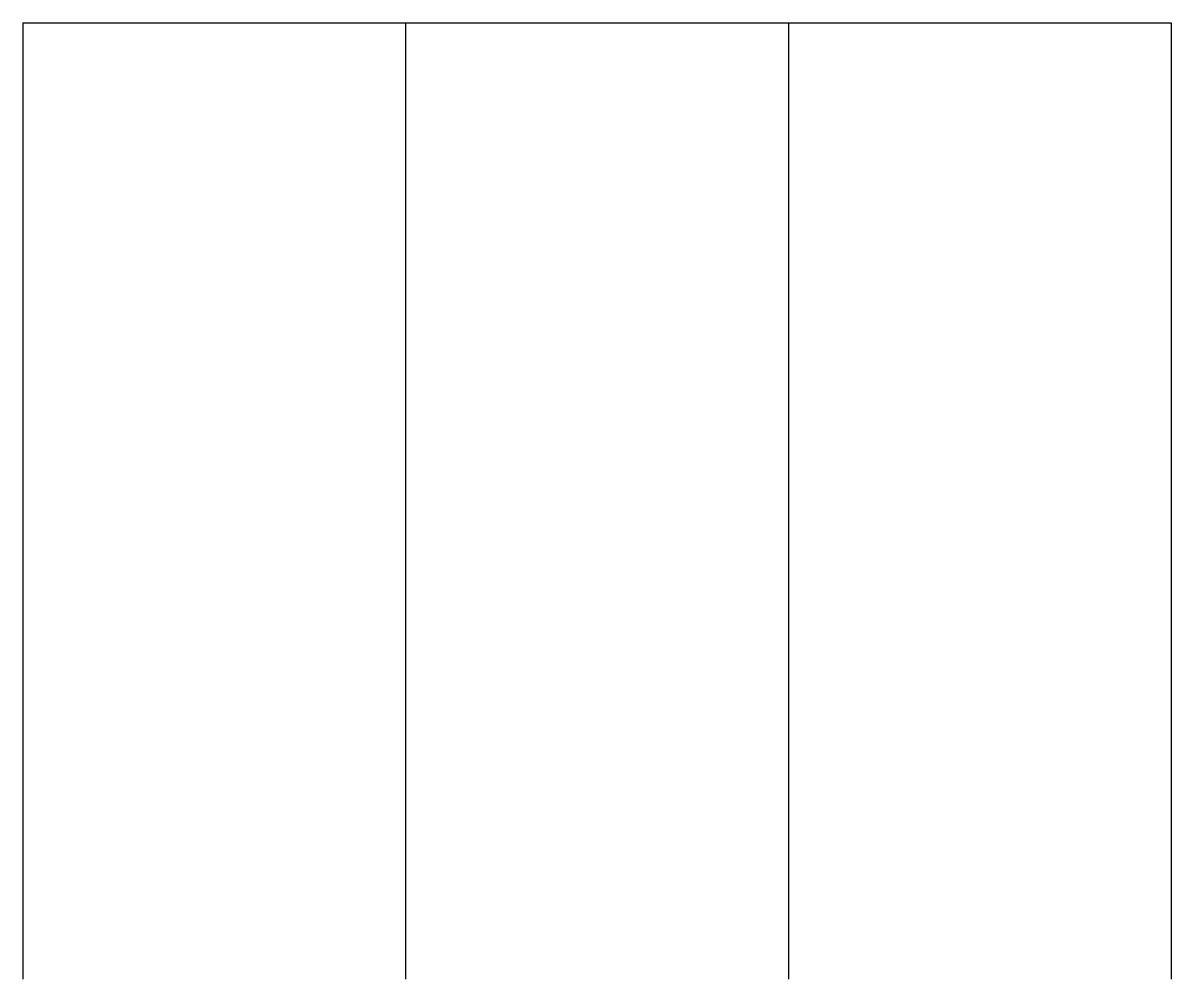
# Model space of a CAD drawing. Extents: x -48.39 to -44.79, y 708.4 to 711.4.
import ezdxf

# ---------------------------------------------------------------- set-up
doc = ezdxf.new("R2010")
doc.units = 0
doc.header["$MEASUREMENT"] = 0
doc.layers.add('2', color=3, linetype='CONTINUOUS')

msp = doc.modelspace()

# ---------------------------------------------------------------- linework, layer by layer
at = {"layer": '2'}
for p, q in [((-48.3878, 711.3952), (-44.7878, 711.3952)), ((-48.3878, 711.3952), (-48.3878, 708.3952)), ((-47.1878, 711.3952), (-47.1878, 708.3952)), ((-45.9878, 711.3952), (-45.9878, 708.3952)), ((-44.7878, 711.3952), (-44.7878, 708.3952))]:
    msp.add_line(p, q, dxfattribs=at)

doc.saveas('drawing.dxf')
